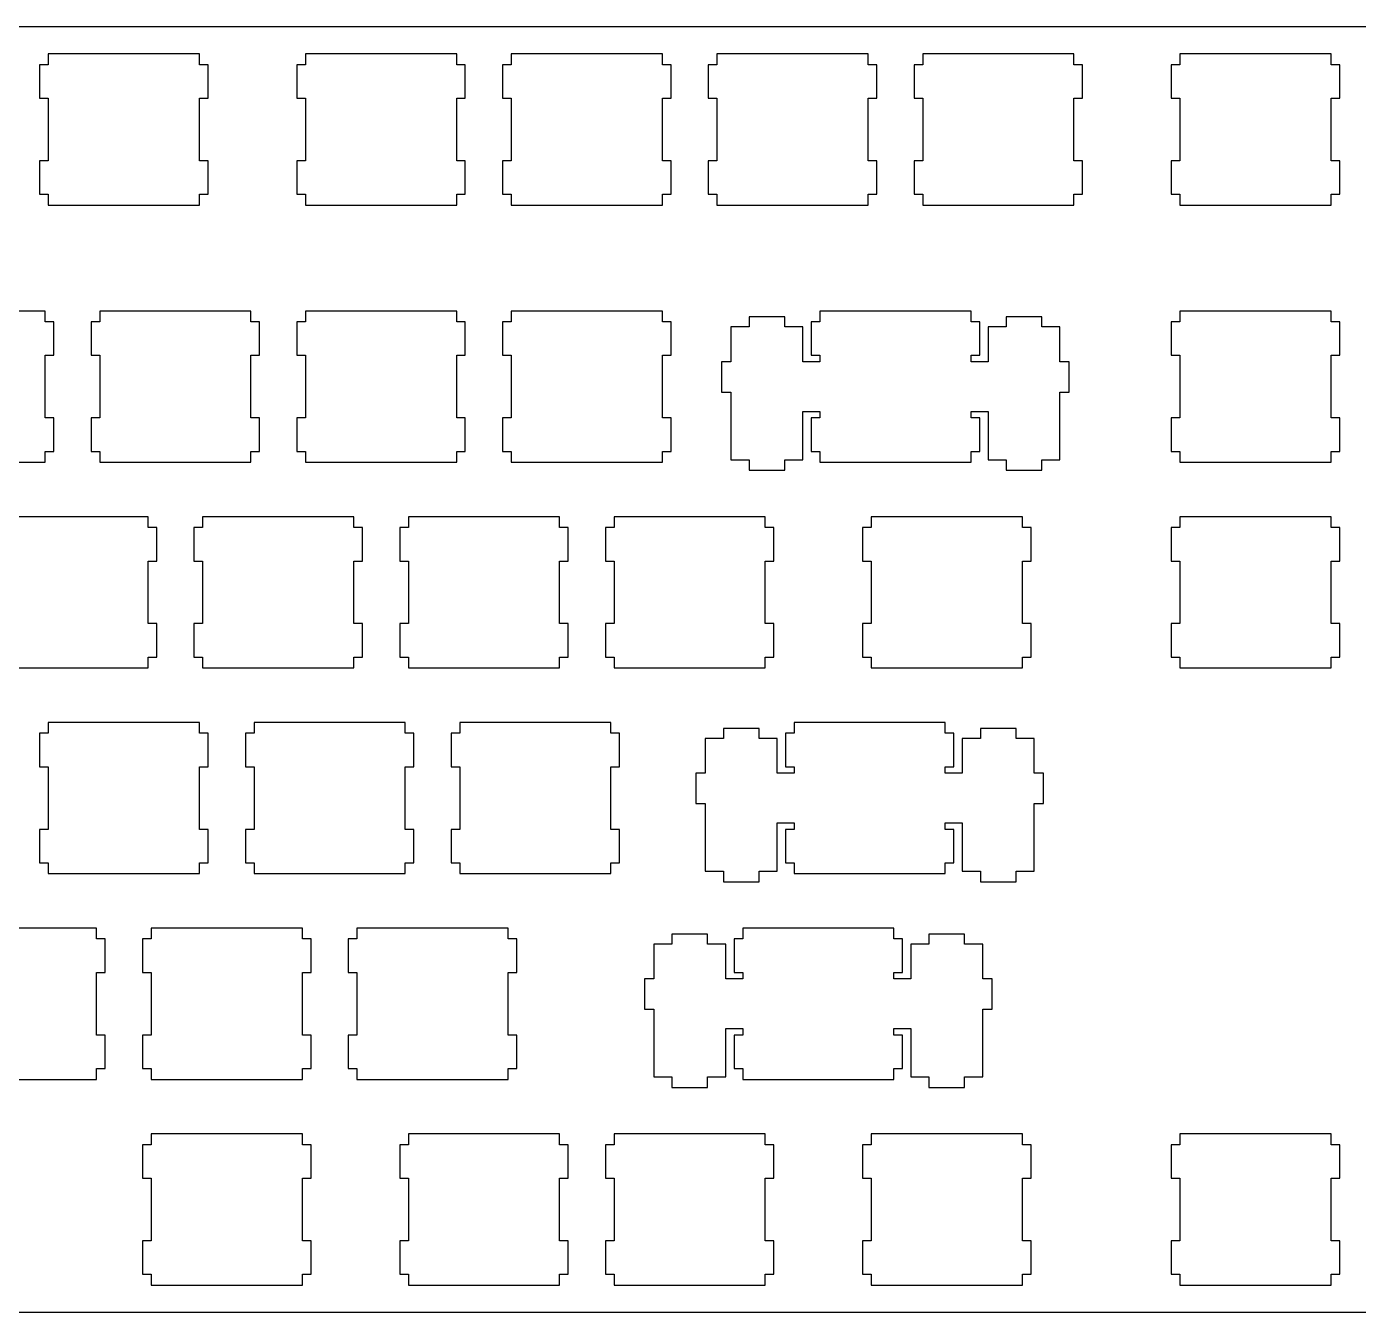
# Model space of a CAD drawing. Extents: x 0 to 453, y 0 to 119.
# Drawn here: x 210.2 to 333.5, y 0.1 to 119.2 of the extents above; entities that cross this region are included whole.
import ezdxf

# ---------------------------------------------------------------- set-up
doc = ezdxf.new("R2010")
doc.units = 0
doc.layers.get('0').update_dxf_attribs({"linetype": 'CONTINUOUS'})

msp = doc.modelspace()

# ---------------------------------------------------------------- linework, layer by layer
at = {"color": 0}
for p, q in [((0.09371, 119.156), (452.533, 119.156)), ((212.168, 116.632), (212.168, 115.631)), ((226.169, 116.632), (212.168, 116.632)), ((226.169, 115.631), (226.169, 116.632)), ((235.981, 116.632), (235.981, 115.631)), ((249.98, 116.632), (235.981, 116.632)), ((249.98, 115.631), (249.98, 116.632)), ((255.031, 116.632), (255.031, 115.631)), ((269.03, 116.632), (255.031, 116.632)), ((269.03, 115.631), (269.03, 116.632)), ((274.081, 116.632), (274.081, 115.631)), ((288.08, 116.632), (274.081, 116.632)), ((288.08, 115.631), (288.08, 116.632)), ((293.131, 116.632), (293.131, 115.631)), ((307.13, 116.632), (293.131, 116.632)), ((307.13, 115.631), (307.13, 116.632)), ((316.943, 116.632), (316.943, 115.631)), ((330.944, 116.632), (316.943, 116.632)), ((330.944, 115.631), (330.944, 116.632)), ((212.168, 115.631), (211.369, 115.631)), ((211.369, 115.631), (211.369, 112.53)), ((226.968, 115.631), (226.169, 115.631)), ((226.968, 112.53), (226.968, 115.631)), ((235.981, 115.631), (235.18, 115.631)), ((235.18, 115.631), (235.18, 112.53)), ((250.781, 115.631), (249.98, 115.631)), ((250.781, 112.53), (250.781, 115.631)), ((255.031, 115.631), (254.23, 115.631)), ((254.23, 115.631), (254.23, 112.53)), ((269.831, 115.631), (269.03, 115.631)), ((269.831, 112.53), (269.831, 115.631)), ((274.081, 115.631), (273.28, 115.631)), ((273.28, 115.631), (273.28, 112.53)), ((288.881, 115.631), (288.08, 115.631)), ((288.881, 112.53), (288.881, 115.631)), ((293.131, 115.631), (292.33, 115.631)), ((292.33, 115.631), (292.33, 112.53)), ((307.931, 115.631), (307.13, 115.631)), ((307.931, 112.53), (307.931, 115.631)), ((316.943, 115.631), (316.144, 115.631)), ((316.144, 115.631), (316.144, 112.53)), ((331.743, 115.631), (330.944, 115.631)), ((331.743, 112.53), (331.743, 115.631)), ((211.369, 112.53), (212.168, 112.53)), ((212.168, 112.53), (212.168, 106.732)), ((226.169, 106.732), (226.169, 112.53)), ((226.169, 112.53), (226.968, 112.53)), ((235.18, 112.53), (235.981, 112.53)), ((235.981, 112.53), (235.981, 106.732)), ((249.98, 106.732), (249.98, 112.53)), ((249.98, 112.53), (250.781, 112.53)), ((254.23, 112.53), (255.031, 112.53)), ((255.031, 112.53), (255.031, 106.732)), ((269.03, 106.732), (269.03, 112.53)), ((269.03, 112.53), (269.831, 112.53)), ((273.28, 112.53), (274.081, 112.53)), ((274.081, 112.53), (274.081, 106.732)), ((288.08, 106.732), (288.08, 112.53)), ((288.08, 112.53), (288.881, 112.53)), ((292.33, 112.53), (293.131, 112.53)), ((293.131, 112.53), (293.131, 106.732)), ((307.13, 106.732), (307.13, 112.53)), ((307.13, 112.53), (307.931, 112.53)), ((316.144, 112.53), (316.943, 112.53)), ((316.943, 112.53), (316.943, 106.732)), ((330.944, 106.732), (330.944, 112.53)), ((330.944, 112.53), (331.743, 112.53)), ((212.168, 106.732), (211.369, 106.732)), ((211.369, 106.732), (211.369, 103.631)), ((226.968, 106.732), (226.169, 106.732)), ((226.968, 103.631), (226.968, 106.732)), ((235.981, 106.732), (235.18, 106.732)), ((235.18, 106.732), (235.18, 103.631)), ((250.781, 106.732), (249.98, 106.732)), ((250.781, 103.631), (250.781, 106.732)), ((255.031, 106.732), (254.23, 106.732)), ((254.23, 106.732), (254.23, 103.631)), ((269.831, 106.732), (269.03, 106.732)), ((269.831, 103.631), (269.831, 106.732)), ((274.081, 106.732), (273.28, 106.732)), ((273.28, 106.732), (273.28, 103.631)), ((288.881, 106.732), (288.08, 106.732)), ((288.881, 103.631), (288.881, 106.732)), ((293.131, 106.732), (292.33, 106.732)), ((292.33, 106.732), (292.33, 103.631)), ((307.931, 106.732), (307.13, 106.732)), ((307.931, 103.631), (307.931, 106.732)), ((316.943, 106.732), (316.144, 106.732)), ((316.144, 106.732), (316.144, 103.631)), ((331.743, 106.732), (330.944, 106.732)), ((331.743, 103.631), (331.743, 106.732)), ((211.369, 103.631), (212.168, 103.631)), ((212.168, 103.631), (212.168, 102.631)), ((226.169, 102.631), (226.169, 103.631)), ((226.169, 103.631), (226.968, 103.631)), ((235.18, 103.631), (235.981, 103.631)), ((235.981, 103.631), (235.981, 102.631)), ((249.98, 102.631), (249.98, 103.631)), ((249.98, 103.631), (250.781, 103.631)), ((254.23, 103.631), (255.031, 103.631)), ((255.031, 103.631), (255.031, 102.631)), ((269.03, 102.631), (269.03, 103.631)), ((269.03, 103.631), (269.831, 103.631)), ((273.28, 103.631), (274.081, 103.631)), ((274.081, 103.631), (274.081, 102.631)), ((288.08, 102.631), (288.08, 103.631)), ((288.08, 103.631), (288.881, 103.631)), ((292.33, 103.631), (293.131, 103.631)), ((293.131, 103.631), (293.131, 102.631)), ((307.13, 102.631), (307.13, 103.631)), ((307.13, 103.631), (307.931, 103.631)), ((316.144, 103.631), (316.943, 103.631)), ((316.943, 103.631), (316.943, 102.631)), ((330.944, 102.631), (330.944, 103.631)), ((330.944, 103.631), (331.743, 103.631)), ((212.168, 102.631), (226.169, 102.631)), ((235.981, 102.631), (249.98, 102.631)), ((255.031, 102.631), (269.03, 102.631)), ((274.081, 102.631), (288.08, 102.631)), ((293.131, 102.631), (307.13, 102.631)), ((316.943, 102.631), (330.944, 102.631)), ((211.88, 92.819), (197.881, 92.819)), ((211.88, 91.8185), (211.88, 92.819)), ((216.931, 92.819), (216.931, 91.8185)), ((230.93, 92.819), (216.931, 92.819)), ((230.93, 91.8185), (230.93, 92.819)), ((235.981, 92.819), (235.981, 91.8185)), ((249.98, 92.819), (235.981, 92.819)), ((249.98, 91.8185), (249.98, 92.819)), ((255.031, 92.819), (255.031, 91.8185)), ((269.03, 92.819), (255.031, 92.819)), ((269.03, 91.8185), (269.03, 92.819)), ((283.606, 92.819), (283.606, 91.8185)), ((297.605, 92.819), (283.606, 92.819)), ((297.605, 91.8185), (297.605, 92.819)), ((316.943, 92.819), (316.943, 91.8185)), ((330.944, 92.819), (316.943, 92.819)), ((330.944, 91.8185), (330.944, 92.819)), ((212.681, 91.8185), (211.88, 91.8185)), ((212.681, 88.7194), (212.681, 91.8185)), ((216.931, 91.8185), (216.13, 91.8185)), ((216.13, 91.8185), (216.13, 88.7194)), ((231.731, 91.8185), (230.93, 91.8185)), ((231.731, 88.7194), (231.731, 91.8185)), ((235.981, 91.8185), (235.18, 91.8185)), ((235.18, 91.8185), (235.18, 88.7194)), ((250.781, 91.8185), (249.98, 91.8185)), ((250.781, 88.7194), (250.781, 91.8185)), ((255.031, 91.8185), (254.23, 91.8185)), ((254.23, 91.8185), (254.23, 88.7194)), ((269.831, 91.8185), (269.03, 91.8185)), ((269.831, 88.7194), (269.831, 91.8185)), ((277.056, 91.3486), (275.38, 91.3486)), ((275.38, 91.3486), (275.38, 88.1186)), ((280.356, 92.2694), (277.056, 92.2694)), ((277.056, 92.2694), (277.056, 91.3486)), ((280.356, 91.3486), (280.356, 92.2694)), ((282.031, 91.3486), (280.356, 91.3486)), ((282.031, 88.1186), (282.031, 91.3486)), ((283.606, 91.8185), (282.805, 91.8185)), ((282.805, 91.8185), (282.805, 88.7194)), ((298.406, 91.8185), (297.605, 91.8185)), ((298.406, 88.7194), (298.406, 91.8185)), ((300.856, 91.3486), (299.18, 91.3486)), ((299.18, 91.3486), (299.18, 88.1186)), ((304.155, 92.2694), (300.856, 92.2694)), ((300.856, 92.2694), (300.856, 91.3486)), ((304.155, 91.3486), (304.155, 92.2694)), ((305.831, 91.3486), (304.155, 91.3486)), ((305.831, 88.1186), (305.831, 91.3486)), ((316.943, 91.8185), (316.144, 91.8185)), ((316.144, 91.8185), (316.144, 88.7194)), ((331.743, 91.8185), (330.944, 91.8185)), ((331.743, 88.7194), (331.743, 91.8185)), ((211.88, 82.9194), (211.88, 88.7194)), ((211.88, 88.7194), (212.681, 88.7194)), ((216.13, 88.7194), (216.931, 88.7194)), ((216.931, 88.7194), (216.931, 82.9194)), ((230.93, 82.9194), (230.93, 88.7194)), ((230.93, 88.7194), (231.731, 88.7194)), ((235.18, 88.7194), (235.981, 88.7194)), ((235.981, 88.7194), (235.981, 82.9194)), ((249.98, 82.9194), (249.98, 88.7194)), ((249.98, 88.7194), (250.781, 88.7194)), ((254.23, 88.7194), (255.031, 88.7194)), ((255.031, 88.7194), (255.031, 82.9194)), ((269.03, 82.9194), (269.03, 88.7194)), ((269.03, 88.7194), (269.831, 88.7194)), ((275.38, 88.1186), (274.505, 88.1186)), ((274.505, 88.1186), (274.505, 85.3186)), ((283.606, 88.1186), (282.031, 88.1186)), ((282.805, 88.7194), (283.606, 88.7194)), ((283.606, 88.7194), (283.606, 88.1186)), ((297.605, 88.1186), (297.605, 88.7194)), ((297.605, 88.7194), (298.406, 88.7194)), ((299.18, 88.1186), (297.605, 88.1186)), ((306.706, 88.1186), (305.831, 88.1186)), ((306.706, 85.3186), (306.706, 88.1186)), ((316.144, 88.7194), (316.943, 88.7194)), ((316.943, 88.7194), (316.943, 82.9194)), ((330.944, 82.9194), (330.944, 88.7194)), ((330.944, 88.7194), (331.743, 88.7194)), ((274.505, 85.3186), (275.38, 85.3186)), ((275.38, 85.3186), (275.38, 79.0497)), ((305.831, 79.0497), (305.831, 85.3186)), ((305.831, 85.3186), (306.706, 85.3186)), ((212.681, 82.9194), (211.88, 82.9194)), ((212.681, 79.8188), (212.681, 82.9194)), ((216.931, 82.9194), (216.13, 82.9194)), ((216.13, 82.9194), (216.13, 79.8188)), ((231.731, 82.9194), (230.93, 82.9194)), ((231.731, 79.8188), (231.731, 82.9194)), ((235.981, 82.9194), (235.18, 82.9194)), ((235.18, 82.9194), (235.18, 79.8188)), ((250.781, 82.9194), (249.98, 82.9194)), ((250.781, 79.8188), (250.781, 82.9194)), ((255.031, 82.9194), (254.23, 82.9194)), ((254.23, 82.9194), (254.23, 79.8188)), ((269.831, 82.9194), (269.03, 82.9194)), ((269.831, 79.8188), (269.831, 82.9194)), ((282.031, 79.0497), (282.031, 83.5187)), ((282.031, 83.5187), (283.606, 83.5187)), ((283.606, 82.9194), (282.805, 82.9194)), ((282.805, 82.9194), (282.805, 79.8188)), ((283.606, 83.5187), (283.606, 82.9194)), ((297.605, 82.9194), (297.605, 83.5187)), ((297.605, 83.5187), (299.18, 83.5187)), ((298.406, 82.9194), (297.605, 82.9194)), ((298.406, 79.8188), (298.406, 82.9194)), ((299.18, 83.5187), (299.18, 79.0497)), ((316.943, 82.9194), (316.144, 82.9194)), ((316.144, 82.9194), (316.144, 79.8188)), ((331.743, 82.9194), (330.944, 82.9194)), ((331.743, 79.8188), (331.743, 82.9194)), ((211.88, 78.8197), (211.88, 79.8188)), ((211.88, 79.8188), (212.681, 79.8188)), ((216.13, 79.8188), (216.931, 79.8188)), ((216.931, 79.8188), (216.931, 78.8197)), ((230.93, 78.8197), (230.93, 79.8188)), ((230.93, 79.8188), (231.731, 79.8188)), ((235.18, 79.8188), (235.981, 79.8188)), ((235.981, 79.8188), (235.981, 78.8197)), ((249.98, 78.8197), (249.98, 79.8188)), ((249.98, 79.8188), (250.781, 79.8188)), ((254.23, 79.8188), (255.031, 79.8188)), ((255.031, 79.8188), (255.031, 78.8197)), ((269.03, 78.8197), (269.03, 79.8188)), ((269.03, 79.8188), (269.831, 79.8188)), ((275.38, 79.0497), (277.056, 79.0497)), ((277.056, 79.0497), (277.056, 78.0687)), ((280.356, 78.0687), (280.356, 79.0497)), ((280.356, 79.0497), (282.031, 79.0497)), ((282.805, 79.8188), (283.606, 79.8188)), ((283.606, 79.8188), (283.606, 78.8197)), ((297.605, 78.8197), (297.605, 79.8188)), ((297.605, 79.8188), (298.406, 79.8188)), ((299.18, 79.0497), (300.856, 79.0497)), ((300.856, 79.0497), (300.856, 78.0687)), ((304.155, 78.0687), (304.155, 79.0497)), ((304.155, 79.0497), (305.831, 79.0497)), ((316.144, 79.8188), (316.943, 79.8188)), ((316.943, 79.8188), (316.943, 78.8197)), ((330.944, 78.8197), (330.944, 79.8188)), ((330.944, 79.8188), (331.743, 79.8188)), ((197.881, 78.8197), (211.88, 78.8197)), ((216.931, 78.8197), (230.93, 78.8197)), ((235.981, 78.8197), (249.98, 78.8197)), ((255.031, 78.8197), (269.03, 78.8197)), ((277.056, 78.0687), (280.356, 78.0687)), ((283.606, 78.8197), (297.605, 78.8197)), ((300.856, 78.0687), (304.155, 78.0687)), ((316.943, 78.8197), (330.944, 78.8197)), ((221.405, 73.769), (207.406, 73.769)), ((221.405, 72.7685), (221.405, 73.769)), ((222.206, 72.7685), (221.405, 72.7685)), ((222.206, 69.6694), (222.206, 72.7685)), ((226.456, 72.7685), (225.655, 72.7685)), ((225.655, 72.7685), (225.655, 69.6694)), ((226.456, 73.769), (226.456, 72.7685)), ((240.455, 73.769), (226.456, 73.769)), ((240.455, 72.7685), (240.455, 73.769)), ((241.256, 72.7685), (240.455, 72.7685)), ((241.256, 69.6694), (241.256, 72.7685)), ((245.506, 72.7685), (244.705, 72.7685)), ((244.705, 72.7685), (244.705, 69.6694)), ((245.506, 73.769), (245.506, 72.7685)), ((259.505, 73.769), (245.506, 73.769)), ((259.505, 72.7685), (259.505, 73.769)), ((260.306, 72.7685), (259.505, 72.7685)), ((260.306, 69.6694), (260.306, 72.7685)), ((264.556, 72.7685), (263.755, 72.7685)), ((263.755, 72.7685), (263.755, 69.6694)), ((264.556, 73.769), (264.556, 72.7685)), ((278.555, 73.769), (264.556, 73.769)), ((278.555, 72.7685), (278.555, 73.769)), ((279.356, 72.7685), (278.555, 72.7685)), ((279.356, 69.6694), (279.356, 72.7685)), ((288.368, 72.7685), (287.569, 72.7685)), ((287.569, 72.7685), (287.569, 69.6694)), ((288.368, 73.769), (288.368, 72.7685)), ((302.369, 73.769), (288.368, 73.769)), ((302.369, 72.7685), (302.369, 73.769)), ((303.168, 72.7685), (302.369, 72.7685)), ((303.168, 69.6694), (303.168, 72.7685)), ((316.943, 72.7685), (316.144, 72.7685)), ((316.144, 72.7685), (316.144, 69.6694)), ((316.943, 73.769), (316.943, 72.7685)), ((330.944, 73.769), (316.943, 73.769)), ((330.944, 72.7685), (330.944, 73.769)), ((331.743, 72.7685), (330.944, 72.7685)), ((331.743, 69.6694), (331.743, 72.7685)), ((221.405, 63.8694), (221.405, 69.6694)), ((221.405, 69.6694), (222.206, 69.6694)), ((225.655, 69.6694), (226.456, 69.6694)), ((226.456, 69.6694), (226.456, 63.8694)), ((240.455, 63.8694), (240.455, 69.6694)), ((240.455, 69.6694), (241.256, 69.6694)), ((244.705, 69.6694), (245.506, 69.6694)), ((245.506, 69.6694), (245.506, 63.8694)), ((259.505, 63.8694), (259.505, 69.6694)), ((259.505, 69.6694), (260.306, 69.6694)), ((263.755, 69.6694), (264.556, 69.6694)), ((264.556, 69.6694), (264.556, 63.8694)), ((278.555, 63.8694), (278.555, 69.6694)), ((278.555, 69.6694), (279.356, 69.6694)), ((287.569, 69.6694), (288.368, 69.6694)), ((288.368, 69.6694), (288.368, 63.8694)), ((302.369, 63.8694), (302.369, 69.6694)), ((302.369, 69.6694), (303.168, 69.6694)), ((316.144, 69.6694), (316.943, 69.6694)), ((316.943, 69.6694), (316.943, 63.8694)), ((330.944, 63.8694), (330.944, 69.6694)), ((330.944, 69.6694), (331.743, 69.6694)), ((222.206, 63.8694), (221.405, 63.8694)), ((222.206, 60.7688), (222.206, 63.8694)), ((226.456, 63.8694), (225.655, 63.8694)), ((225.655, 63.8694), (225.655, 60.7688)), ((241.256, 63.8694), (240.455, 63.8694)), ((241.256, 60.7688), (241.256, 63.8694)), ((245.506, 63.8694), (244.705, 63.8694)), ((244.705, 63.8694), (244.705, 60.7688)), ((260.306, 63.8694), (259.505, 63.8694)), ((260.306, 60.7688), (260.306, 63.8694)), ((264.556, 63.8694), (263.755, 63.8694)), ((263.755, 63.8694), (263.755, 60.7688)), ((279.356, 63.8694), (278.555, 63.8694)), ((279.356, 60.7688), (279.356, 63.8694)), ((288.368, 63.8694), (287.569, 63.8694)), ((287.569, 63.8694), (287.569, 60.7688)), ((303.168, 63.8694), (302.369, 63.8694)), ((303.168, 60.7688), (303.168, 63.8694)), ((316.943, 63.8694), (316.144, 63.8694)), ((316.144, 63.8694), (316.144, 60.7688)), ((331.743, 63.8694), (330.944, 63.8694)), ((331.743, 60.7688), (331.743, 63.8694)), ((221.405, 59.7697), (221.405, 60.7688)), ((221.405, 60.7688), (222.206, 60.7688)), ((225.655, 60.7688), (226.456, 60.7688)), ((226.456, 60.7688), (226.456, 59.7697)), ((240.455, 59.7697), (240.455, 60.7688)), ((240.455, 60.7688), (241.256, 60.7688)), ((244.705, 60.7688), (245.506, 60.7688)), ((245.506, 60.7688), (245.506, 59.7697)), ((259.505, 59.7697), (259.505, 60.7688)), ((259.505, 60.7688), (260.306, 60.7688)), ((263.755, 60.7688), (264.556, 60.7688)), ((264.556, 60.7688), (264.556, 59.7697)), ((278.555, 59.7697), (278.555, 60.7688)), ((278.555, 60.7688), (279.356, 60.7688)), ((287.569, 60.7688), (288.368, 60.7688)), ((288.368, 60.7688), (288.368, 59.7697)), ((302.369, 59.7697), (302.369, 60.7688)), ((302.369, 60.7688), (303.168, 60.7688)), ((316.144, 60.7688), (316.943, 60.7688)), ((316.943, 60.7688), (316.943, 59.7697)), ((330.944, 59.7697), (330.944, 60.7688)), ((330.944, 60.7688), (331.743, 60.7688)), ((207.406, 59.7697), (221.405, 59.7697)), ((226.456, 59.7697), (240.455, 59.7697)), ((245.506, 59.7697), (259.505, 59.7697)), ((264.556, 59.7697), (278.555, 59.7697)), ((288.368, 59.7697), (302.369, 59.7697)), ((316.943, 59.7697), (330.944, 59.7697)), ((212.168, 54.719), (212.168, 53.7185)), ((226.169, 54.719), (212.168, 54.719)), ((226.169, 53.7185), (226.169, 54.719)), ((231.218, 54.719), (231.218, 53.7185)), ((245.219, 54.719), (231.218, 54.719)), ((245.219, 53.7185), (245.219, 54.719)), ((250.268, 54.719), (250.268, 53.7185)), ((264.269, 54.719), (250.268, 54.719)), ((264.269, 53.7185), (264.269, 54.719)), ((281.225, 54.719), (281.225, 53.7185)), ((295.225, 54.719), (281.225, 54.719)), ((295.225, 53.7185), (295.225, 54.719)), ((212.168, 53.7185), (211.369, 53.7185)), ((211.369, 53.7185), (211.369, 50.6194)), ((226.968, 53.7185), (226.169, 53.7185)), ((226.968, 50.6194), (226.968, 53.7185)), ((231.218, 53.7185), (230.419, 53.7185)), ((230.419, 53.7185), (230.419, 50.6194)), ((246.018, 53.7185), (245.219, 53.7185)), ((246.018, 50.6194), (246.018, 53.7185)), ((250.268, 53.7185), (249.469, 53.7185)), ((249.469, 53.7185), (249.469, 50.6194)), ((265.068, 53.7185), (264.269, 53.7185)), ((265.068, 50.6194), (265.068, 53.7185)), ((274.675, 53.2486), (273, 53.2486)), ((273, 53.2486), (273, 50.0186)), ((277.975, 54.1694), (274.675, 54.1694)), ((274.675, 54.1694), (274.675, 53.2486)), ((277.975, 53.2486), (277.975, 54.1694)), ((279.649, 53.2486), (277.975, 53.2486)), ((279.649, 50.0186), (279.649, 53.2486)), ((281.225, 53.7185), (280.425, 53.7185)), ((280.425, 53.7185), (280.425, 50.6194)), ((296.025, 53.7185), (295.225, 53.7185)), ((296.025, 50.6194), (296.025, 53.7185)), ((298.475, 53.2486), (296.799, 53.2486)), ((296.799, 53.2486), (296.799, 50.0186)), ((301.775, 54.1694), (298.475, 54.1694)), ((298.475, 54.1694), (298.475, 53.2486)), ((301.775, 53.2486), (301.775, 54.1694)), ((303.45, 53.2486), (301.775, 53.2486)), ((303.45, 50.0186), (303.45, 53.2486)), ((211.369, 50.6194), (212.168, 50.6194)), ((212.168, 50.6194), (212.168, 44.8194)), ((226.169, 44.8194), (226.169, 50.6194)), ((226.169, 50.6194), (226.968, 50.6194)), ((230.419, 50.6194), (231.218, 50.6194)), ((231.218, 50.6194), (231.218, 44.8194)), ((245.219, 44.8194), (245.219, 50.6194)), ((245.219, 50.6194), (246.018, 50.6194)), ((249.469, 50.6194), (250.268, 50.6194)), ((250.268, 50.6194), (250.268, 44.8194)), ((264.269, 44.8194), (264.269, 50.6194)), ((264.269, 50.6194), (265.068, 50.6194)), ((280.425, 50.6194), (281.225, 50.6194)), ((281.225, 50.6194), (281.225, 50.0186)), ((295.225, 50.0186), (295.225, 50.6194)), ((295.225, 50.6194), (296.025, 50.6194)), ((273, 50.0186), (272.125, 50.0186)), ((272.125, 50.0186), (272.125, 47.22)), ((281.225, 50.0186), (279.649, 50.0186)), ((296.799, 50.0186), (295.225, 50.0186)), ((304.324, 50.0186), (303.45, 50.0186)), ((304.324, 47.22), (304.324, 50.0186)), ((272.125, 47.22), (273, 47.22)), ((273, 47.22), (273, 40.9497)), ((303.45, 40.9497), (303.45, 47.22)), ((303.45, 47.22), (304.324, 47.22)), ((212.168, 44.8194), (211.369, 44.8194)), ((211.369, 44.8194), (211.369, 41.7188)), ((226.968, 44.8194), (226.169, 44.8194)), ((226.968, 41.7188), (226.968, 44.8194)), ((231.218, 44.8194), (230.419, 44.8194)), ((230.419, 44.8194), (230.419, 41.7188)), ((246.018, 44.8194), (245.219, 44.8194)), ((246.018, 41.7188), (246.018, 44.8194)), ((250.268, 44.8194), (249.469, 44.8194)), ((249.469, 44.8194), (249.469, 41.7188)), ((265.068, 44.8194), (264.269, 44.8194)), ((265.068, 41.7188), (265.068, 44.8194)), ((279.649, 40.9497), (279.649, 45.4187)), ((279.649, 45.4187), (281.225, 45.4187)), ((281.225, 44.8194), (280.425, 44.8194)), ((280.425, 44.8194), (280.425, 41.7188)), ((281.225, 45.4187), (281.225, 44.8194)), ((295.225, 44.8194), (295.225, 45.4187)), ((295.225, 45.4187), (296.799, 45.4187)), ((296.025, 44.8194), (295.225, 44.8194)), ((296.025, 41.7188), (296.025, 44.8194)), ((296.799, 45.4187), (296.799, 40.9497)), ((211.369, 41.7188), (212.168, 41.7188)), ((212.168, 41.7188), (212.168, 40.7197)), ((212.168, 40.7197), (226.169, 40.7197)), ((226.169, 40.7197), (226.169, 41.7188)), ((226.169, 41.7188), (226.968, 41.7188)), ((230.419, 41.7188), (231.218, 41.7188)), ((231.218, 41.7188), (231.218, 40.7197)), ((231.218, 40.7197), (245.219, 40.7197)), ((245.219, 40.7197), (245.219, 41.7188)), ((245.219, 41.7188), (246.018, 41.7188)), ((249.469, 41.7188), (250.268, 41.7188)), ((250.268, 41.7188), (250.268, 40.7197)), ((250.268, 40.7197), (264.269, 40.7197)), ((264.269, 40.7197), (264.269, 41.7188)), ((264.269, 41.7188), (265.068, 41.7188)), ((273, 40.9497), (274.675, 40.9497)), ((274.675, 40.9497), (274.675, 39.9687)), ((277.975, 39.9687), (277.975, 40.9497)), ((277.975, 40.9497), (279.649, 40.9497)), ((280.425, 41.7188), (281.225, 41.7188)), ((281.225, 41.7188), (281.225, 40.7197)), ((281.225, 40.7197), (295.225, 40.7197)), ((295.225, 40.7197), (295.225, 41.7188)), ((295.225, 41.7188), (296.025, 41.7188)), ((296.799, 40.9497), (298.475, 40.9497)), ((298.475, 40.9497), (298.475, 39.9687)), ((301.775, 39.9687), (301.775, 40.9497)), ((301.775, 40.9497), (303.45, 40.9497)), ((274.675, 39.9687), (277.975, 39.9687)), ((298.475, 39.9687), (301.775, 39.9687)), ((216.644, 35.669), (202.643, 35.669)), ((216.644, 34.6687), (216.644, 35.669)), ((217.443, 34.6687), (216.644, 34.6687)), ((217.443, 31.5695), (217.443, 34.6687)), ((221.693, 34.6687), (220.894, 34.6687)), ((220.894, 34.6687), (220.894, 31.5695)), ((221.693, 35.669), (221.693, 34.6687)), ((235.694, 35.669), (221.693, 35.669)), ((235.694, 34.6687), (235.694, 35.669)), ((236.493, 34.6687), (235.694, 34.6687)), ((236.493, 31.5695), (236.493, 34.6687)), ((240.743, 34.6687), (239.944, 34.6687)), ((239.944, 34.6687), (239.944, 31.5695)), ((240.743, 35.669), (240.743, 34.6687)), ((254.743, 35.669), (240.743, 35.669)), ((254.743, 34.6687), (254.743, 35.669)), ((255.543, 34.6687), (254.743, 34.6687)), ((255.543, 31.5695), (255.543, 34.6687)), ((273.211, 35.1193), (269.912, 35.1193)), ((269.912, 35.1193), (269.912, 34.1988)), ((273.211, 34.1988), (273.211, 35.1193)), ((276.462, 34.6687), (275.661, 34.6687)), ((275.661, 34.6687), (275.661, 31.5695)), ((276.462, 35.669), (276.462, 34.6687)), ((290.461, 35.669), (276.462, 35.669)), ((290.461, 34.6687), (290.461, 35.669)), ((291.262, 34.6687), (290.461, 34.6687)), ((291.262, 31.5695), (291.262, 34.6687)), ((297.011, 35.1193), (293.712, 35.1193)), ((293.712, 35.1193), (293.712, 34.1988)), ((297.011, 34.1988), (297.011, 35.1193)), ((269.912, 34.1988), (268.236, 34.1988)), ((268.236, 34.1988), (268.236, 30.9687)), ((274.887, 34.1988), (273.211, 34.1988)), ((274.887, 30.9687), (274.887, 34.1988)), ((293.712, 34.1988), (292.037, 34.1988)), ((292.037, 34.1988), (292.037, 30.9687)), ((298.687, 34.1988), (297.011, 34.1988)), ((298.687, 30.9687), (298.687, 34.1988)), ((216.644, 25.7693), (216.644, 31.5695)), ((216.644, 31.5695), (217.443, 31.5695)), ((220.894, 31.5695), (221.693, 31.5695)), ((221.693, 31.5695), (221.693, 25.7693)), ((235.694, 25.7693), (235.694, 31.5695)), ((235.694, 31.5695), (236.493, 31.5695)), ((239.944, 31.5695), (240.743, 31.5695)), ((240.743, 31.5695), (240.743, 25.7693)), ((254.743, 25.7693), (254.743, 31.5695)), ((254.743, 31.5695), (255.543, 31.5695)), ((268.236, 30.9687), (267.361, 30.9687)), ((267.361, 30.9687), (267.361, 28.1699)), ((276.462, 30.9687), (274.887, 30.9687)), ((275.661, 31.5695), (276.462, 31.5695)), ((276.462, 31.5695), (276.462, 30.9687)), ((290.461, 30.9687), (290.461, 31.5695)), ((290.461, 31.5695), (291.262, 31.5695)), ((292.037, 30.9687), (290.461, 30.9687)), ((299.562, 30.9687), (298.687, 30.9687)), ((299.562, 28.1699), (299.562, 30.9687)), ((267.361, 28.1699), (268.236, 28.1699)), ((268.236, 28.1699), (268.236, 21.8998)), ((298.687, 21.8998), (298.687, 28.1699)), ((298.687, 28.1699), (299.562, 28.1699)), ((274.887, 21.8998), (274.887, 26.3688)), ((274.887, 26.3688), (276.462, 26.3688)), ((276.462, 26.3688), (276.462, 25.7693)), ((290.461, 25.7693), (290.461, 26.3688)), ((290.461, 26.3688), (292.037, 26.3688)), ((292.037, 26.3688), (292.037, 21.8998)), ((217.443, 25.7693), (216.644, 25.7693)), ((217.443, 22.6687), (217.443, 25.7693)), ((221.693, 25.7693), (220.894, 25.7693)), ((220.894, 25.7693), (220.894, 22.6687)), ((236.493, 25.7693), (235.694, 25.7693)), ((236.493, 22.6687), (236.493, 25.7693)), ((240.743, 25.7693), (239.944, 25.7693)), ((239.944, 25.7693), (239.944, 22.6687)), ((255.543, 25.7693), (254.743, 25.7693)), ((255.543, 22.6687), (255.543, 25.7693)), ((276.462, 25.7693), (275.661, 25.7693)), ((275.661, 25.7693), (275.661, 22.6687)), ((291.262, 25.7693), (290.461, 25.7693)), ((291.262, 22.6687), (291.262, 25.7693)), ((216.644, 21.6697), (216.644, 22.6687)), ((216.644, 22.6687), (217.443, 22.6687)), ((220.894, 22.6687), (221.693, 22.6687)), ((221.693, 22.6687), (221.693, 21.6697)), ((235.694, 21.6697), (235.694, 22.6687)), ((235.694, 22.6687), (236.493, 22.6687)), ((239.944, 22.6687), (240.743, 22.6687)), ((240.743, 22.6687), (240.743, 21.6697)), ((254.743, 21.6697), (254.743, 22.6687)), ((254.743, 22.6687), (255.543, 22.6687)), ((275.661, 22.6687), (276.462, 22.6687)), ((276.462, 22.6687), (276.462, 21.6697)), ((290.461, 21.6697), (290.461, 22.6687)), ((290.461, 22.6687), (291.262, 22.6687)), ((202.643, 21.6697), (216.644, 21.6697)), ((221.693, 21.6697), (235.694, 21.6697)), ((240.743, 21.6697), (254.743, 21.6697)), ((268.236, 21.8998), (269.912, 21.8998)), ((269.912, 21.8998), (269.912, 20.9186)), ((273.211, 20.9186), (273.211, 21.8998)), ((273.211, 21.8998), (274.887, 21.8998)), ((276.462, 21.6697), (290.461, 21.6697)), ((292.037, 21.8998), (293.712, 21.8998)), ((293.712, 21.8998), (293.712, 20.9186)), ((297.011, 20.9186), (297.011, 21.8998)), ((297.011, 21.8998), (298.687, 21.8998)), ((269.912, 20.9186), (273.211, 20.9186)), ((293.712, 20.9186), (297.011, 20.9186)), ((221.693, 16.6192), (221.693, 15.6187)), ((235.694, 16.6192), (221.693, 16.6192)), ((235.694, 15.6187), (235.694, 16.6192)), ((245.506, 16.6192), (245.506, 15.6187)), ((259.505, 16.6192), (245.506, 16.6192)), ((259.505, 15.6187), (259.505, 16.6192)), ((264.556, 16.6192), (264.556, 15.6187)), ((278.555, 16.6192), (264.556, 16.6192)), ((278.555, 15.6187), (278.555, 16.6192)), ((288.368, 16.6192), (288.368, 15.6187)), ((302.369, 16.6192), (288.368, 16.6192)), ((302.369, 15.6187), (302.369, 16.6192)), ((316.943, 16.6192), (316.943, 15.6187)), ((330.944, 16.6192), (316.943, 16.6192)), ((330.944, 15.6187), (330.944, 16.6192)), ((221.693, 15.6187), (220.893, 15.6187)), ((220.893, 15.6187), (220.893, 12.5195)), ((236.493, 15.6187), (235.694, 15.6187)), ((236.493, 12.5195), (236.493, 15.6187)), ((245.506, 15.6187), (244.705, 15.6187)), ((244.705, 15.6187), (244.705, 12.5195)), ((260.306, 15.6187), (259.505, 15.6187)), ((260.306, 12.5195), (260.306, 15.6187)), ((264.556, 15.6187), (263.755, 15.6187)), ((263.755, 15.6187), (263.755, 12.5195)), ((279.356, 15.6187), (278.555, 15.6187)), ((279.356, 12.5195), (279.356, 15.6187)), ((288.368, 15.6187), (287.569, 15.6187)), ((287.569, 15.6187), (287.569, 12.5195)), ((303.168, 15.6187), (302.369, 15.6187)), ((303.168, 12.5195), (303.168, 15.6187)), ((316.943, 15.6187), (316.144, 15.6187)), ((316.144, 15.6187), (316.144, 12.5195)), ((331.743, 15.6187), (330.944, 15.6187)), ((331.743, 12.5195), (331.743, 15.6187)), ((220.893, 12.5195), (221.693, 12.5195)), ((221.693, 12.5195), (221.693, 6.71932)), ((235.694, 6.71932), (235.694, 12.5195)), ((235.694, 12.5195), (236.493, 12.5195)), ((244.705, 12.5195), (245.506, 12.5195)), ((245.506, 12.5195), (245.506, 6.71932)), ((259.505, 6.71932), (259.505, 12.5195)), ((259.505, 12.5195), (260.306, 12.5195)), ((263.755, 12.5195), (264.556, 12.5195)), ((264.556, 12.5195), (264.556, 6.71932)), ((278.555, 6.71932), (278.555, 12.5195)), ((278.555, 12.5195), (279.356, 12.5195)), ((287.569, 12.5195), (288.368, 12.5195)), ((288.368, 12.5195), (288.368, 6.71932)), ((302.369, 6.71932), (302.369, 12.5195)), ((302.369, 12.5195), (303.168, 12.5195)), ((316.144, 12.5195), (316.943, 12.5195)), ((316.943, 12.5195), (316.943, 6.71932)), ((330.944, 6.71932), (330.944, 12.5195)), ((330.944, 12.5195), (331.743, 12.5195)), ((221.693, 6.71932), (220.893, 6.71932)), ((220.893, 6.71932), (220.893, 3.61872)), ((236.493, 6.71932), (235.694, 6.71932)), ((236.493, 3.61872), (236.493, 6.71932)), ((245.506, 6.71932), (244.705, 6.71932)), ((244.705, 6.71932), (244.705, 3.61872)), ((260.306, 6.71932), (259.505, 6.71932)), ((260.306, 3.61872), (260.306, 6.71932)), ((264.556, 6.71932), (263.755, 6.71932)), ((263.755, 6.71932), (263.755, 3.61872)), ((279.356, 6.71932), (278.555, 6.71932)), ((279.356, 3.61872), (279.356, 6.71932)), ((288.368, 6.71932), (287.569, 6.71932)), ((287.569, 6.71932), (287.569, 3.61872)), ((303.168, 6.71932), (302.369, 6.71932)), ((303.168, 3.61872), (303.168, 6.71932)), ((316.943, 6.71932), (316.144, 6.71932)), ((316.144, 6.71932), (316.144, 3.61872)), ((331.743, 6.71932), (330.944, 6.71932)), ((331.743, 3.61872), (331.743, 6.71932)), ((220.893, 3.61872), (221.693, 3.61872)), ((221.693, 3.61872), (221.693, 2.61965)), ((221.693, 2.61965), (235.694, 2.61965)), ((235.694, 2.61965), (235.694, 3.61872)), ((235.694, 3.61872), (236.493, 3.61872)), ((244.705, 3.61872), (245.506, 3.61872)), ((245.506, 3.61872), (245.506, 2.61965)), ((245.506, 2.61965), (259.505, 2.61965)), ((259.505, 2.61965), (259.505, 3.61872)), ((259.505, 3.61872), (260.306, 3.61872)), ((263.755, 3.61872), (264.556, 3.61872)), ((264.556, 3.61872), (264.556, 2.61965)), ((264.556, 2.61965), (278.555, 2.61965)), ((278.555, 2.61965), (278.555, 3.61872)), ((278.555, 3.61872), (279.356, 3.61872)), ((287.569, 3.61872), (288.368, 3.61872)), ((288.368, 3.61872), (288.368, 2.61965)), ((288.368, 2.61965), (302.369, 2.61965)), ((302.369, 2.61965), (302.369, 3.61872)), ((302.369, 3.61872), (303.168, 3.61872)), ((316.144, 3.61872), (316.943, 3.61872)), ((316.943, 3.61872), (316.943, 2.61965)), ((316.943, 2.61965), (330.944, 2.61965)), ((330.944, 2.61965), (330.944, 3.61872)), ((330.944, 3.61872), (331.743, 3.61872)), ((452.533, 0.09371), (0.09371, 0.09371))]:
    msp.add_line(p, q, dxfattribs=at)

doc.saveas('drawing.dxf')
